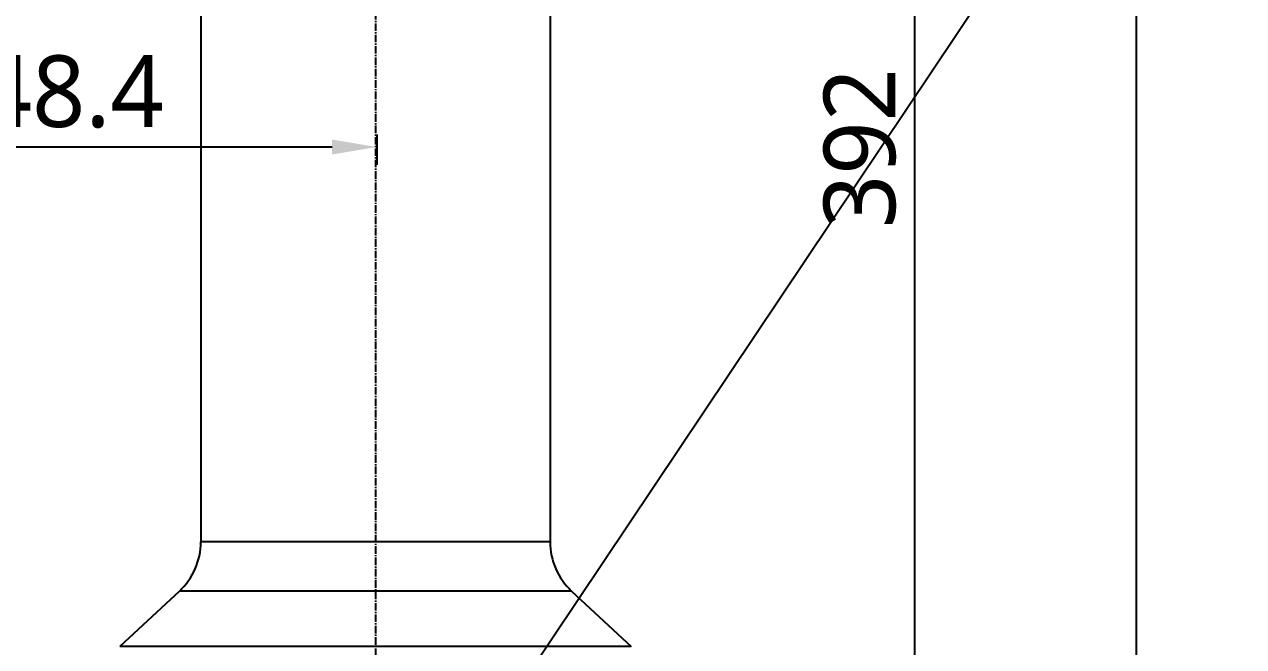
# Model space of a CAD drawing. Header units: millimetres. Extents: x 0 to 4378, y 0 to 2376.
# Drawn here: x 1566.3 to 1838.6, y 1281 to 1420.1 of the extents above; entities that cross this region are included whole.
import ezdxf

# ---------------------------------------------------------------- set-up
doc = ezdxf.new("R2010")
doc.units = ezdxf.units.MM
doc.header["$LTSCALE"] = 0.2
doc.linetypes.add('CENTER2', pattern=[1.125, 0.75, -0.125, 0.125, -0.125])
doc.layers.add('02_Center Line', color=1, linetype='CENTER2')
doc.styles.add('Rainbow-5.0 Style', font='malgunsl.ttf')
doc.dimstyles.new('Rainbow-5.0 Style', dxfattribs={"dimtxt": 4, "dimasz": 2.5, "dimexe": 1, "dimexo": 1, "dimgap": 1, "dimtad": 1, "dimdsep": 46, "dimtxsty": 'Rainbow-5.0 Style', "dimcen": 0, "dimclrd": 251, "dimclre": 251, "dimclrt": 7, "dimazin": 3, "dimtp": 0.1, "dimtm": 0.1, "dimtfac": 0.61, "dimtmove": 0, "dimatfit": 3, "dimfxl": 1, "dimlwd": -1, "dimlwe": -1, "dimarcsym": 1})

# ---------------------------------------------------------------- blocks, each defined once
blk = doc.blocks.new('A$C20a5dee6')
for p, q in [((-39.3, 931.2), (-39.3, 702.18)), ((38.7, 931.2), (38.7, 702.18)), ((38.7, 702.18), (-39.3, 702.18)), ((-44.07, 691.21), (-57.39, 678.79)), ((43.47, 691.21), (-44.07, 691.21)), ((43.47, 691.21), (56.79, 678.79)), ((56.79, 678.79), (-57.39, 678.79))]:
    blk.add_line(p, q)
for centre, start, end in [((-54.3, 702.18), 313, 0), ((53.7, 702.18), 180, 227)]:
    blk.add_arc(centre, 15, start, end)
at = {"layer": '02_Center Line', "ltscale": 11.288275}
blk.add_line((-0.3, 1039.03), (-0.3, 522.78), dxfattribs=at)
blk = doc.blocks.new('*D146')
at = {"color": 251, "linetype": 'ByBlock', "transparency": 16777216}
for p, q in [((1699.24, 1588.46), (1769.2, 1588.46)), ((1765.2, 1206.46), (1765.2, 1578.46)), ((1617.36, 1196.46), (1769.2, 1196.46))]:
    blk.add_line(p, q, dxfattribs=at)
at = {"color": 251, "transparency": 16777216}
for points in [[(1763.53, 1578.46), (1766.87, 1578.46), (1765.2, 1588.46)], [(1763.53, 1206.46), (1766.87, 1206.46), (1765.2, 1196.46)]]:
    blk.add_solid(points, dxfattribs=at)
at = {"layer": 'Defpoints', "color": 0, "transparency": 16777216}
for p in [(1695.24, 1588.46), (1765.2, 1588.46), (1613.36, 1196.46)]:
    blk.add_point(p, dxfattribs=at)
at = {"color": 7, "transparency": 16777216, "insert": (1752.92, 1392.46), "char_height": 16, "attachment_point": 5, "rotation": 90, "style": 'Rainbow-5.0 Style'}
blk.add_mtext('392', dxfattribs=at)
blk = doc.blocks.new('*D151')
at = {"color": 251, "linetype": 'ByBlock', "transparency": 16777216}
for p, q in [((1649.05, 1699.16), (1818.7, 1699.16)), ((1814.7, 781.46), (1814.7, 1689.16)), ((1649.05, 771.46), (1818.7, 771.46))]:
    blk.add_line(p, q, dxfattribs=at)
at = {"color": 251, "transparency": 16777216}
for points in [[(1813.03, 1689.16), (1816.36, 1689.16), (1814.7, 1699.16)], [(1813.03, 781.46), (1816.36, 781.46), (1814.7, 771.46)]]:
    blk.add_solid(points, dxfattribs=at)
at = {"layer": 'Defpoints', "color": 0, "transparency": 16777216}
for p in [(1645.05, 1699.16), (1814.7, 1699.16), (1645.05, 771.46)]:
    blk.add_point(p, dxfattribs=at)
at = {"color": 7, "transparency": 16777216, "insert": (1802.42, 1235.31), "char_height": 16, "attachment_point": 5, "rotation": 90, "style": 'Rainbow-5.0 Style'}
blk.add_mtext('927.7', dxfattribs=at)
blk = doc.blocks.new('*D152')
at = {"color": 251, "linetype": 'ByBlock', "transparency": 16777216}
for p, q in [((1496.65, 1260.07), (1496.65, 1396.68)), ((1645.05, 1395.45), (1645.05, 1388.68)), ((1635.05, 1392.68), (1506.65, 1392.68))]:
    blk.add_line(p, q, dxfattribs=at)
at = {"color": 251, "transparency": 16777216}
for points in [[(1506.65, 1394.35), (1506.65, 1391.02), (1496.65, 1392.68)], [(1635.05, 1394.35), (1635.05, 1391.02), (1645.05, 1392.68)]]:
    blk.add_solid(points, dxfattribs=at)
at = {"layer": 'Defpoints', "color": 0, "transparency": 16777216}
for p in [(1645.05, 1399.45), (1496.65, 1392.68), (1496.65, 1256.07)]:
    blk.add_point(p, dxfattribs=at)
at = {"color": 7, "transparency": 16777216, "insert": (1570.85, 1405), "char_height": 16, "attachment_point": 5, "style": 'Rainbow-5.0 Style'}
blk.add_mtext('148.4', dxfattribs=at)

msp = doc.modelspace()

# ---------------------------------------------------------------- block references
msp.add_blockref('A$C20a5dee6', (1645.046, 602.257))

# ---------------------------------------------------------------- dimensions: what is measured, and where the dimension line sits
for base, p1, p2, picture, middle in [((1814.696, 1699.157), (1645.046, 771.457), (1645.046, 1699.157), '*D151', (1802.424, 1235.307)), ((1765.201, 1588.457), (1613.359, 1196.457), (1695.244, 1588.457), '*D146', (1752.924, 1392.457))]:
    dim = msp.add_linear_dim(base=base, p1=p1, p2=p2, angle=90, dimstyle='Rainbow-5.0 Style', override={"dimscale": 4, "dimtol": 0, "dimlim": 0, "dimtp": 0.1, "dimtm": 0.1, "dimtfac": 0.61, "dimtdec": 2, "dimtolj": 0, "dimtzin": 8})
    dim.commit()
    dim.dimension.update_dxf_attribs({"geometry": picture, "text_midpoint": middle})
dim = msp.add_linear_dim(base=(1496.646, 1392.683), p1=(1645.046, 1399.45), p2=(1496.646, 1256.073), dimstyle='Rainbow-5.0 Style', override={"dimscale": 4, "dimtol": 0, "dimlim": 0, "dimtp": 0.1, "dimtm": 0.1, "dimtfac": 0.61, "dimtdec": 2, "dimtolj": 0, "dimtzin": 8})
dim.commit()
dim.dimension.update_dxf_attribs({"geometry": '*D152', "text_midpoint": (1570.846, 1405.004)})

# ---------------------------------------------------------------- leaders
msp.add_leader([(1645.046, 1224.357), (1864.122, 1551.924)], dimstyle='Rainbow-5.0 Style', override={"dimscale": 5, "dimgap": 1, "dimtad": 1})

doc.saveas('drawing.dxf')
